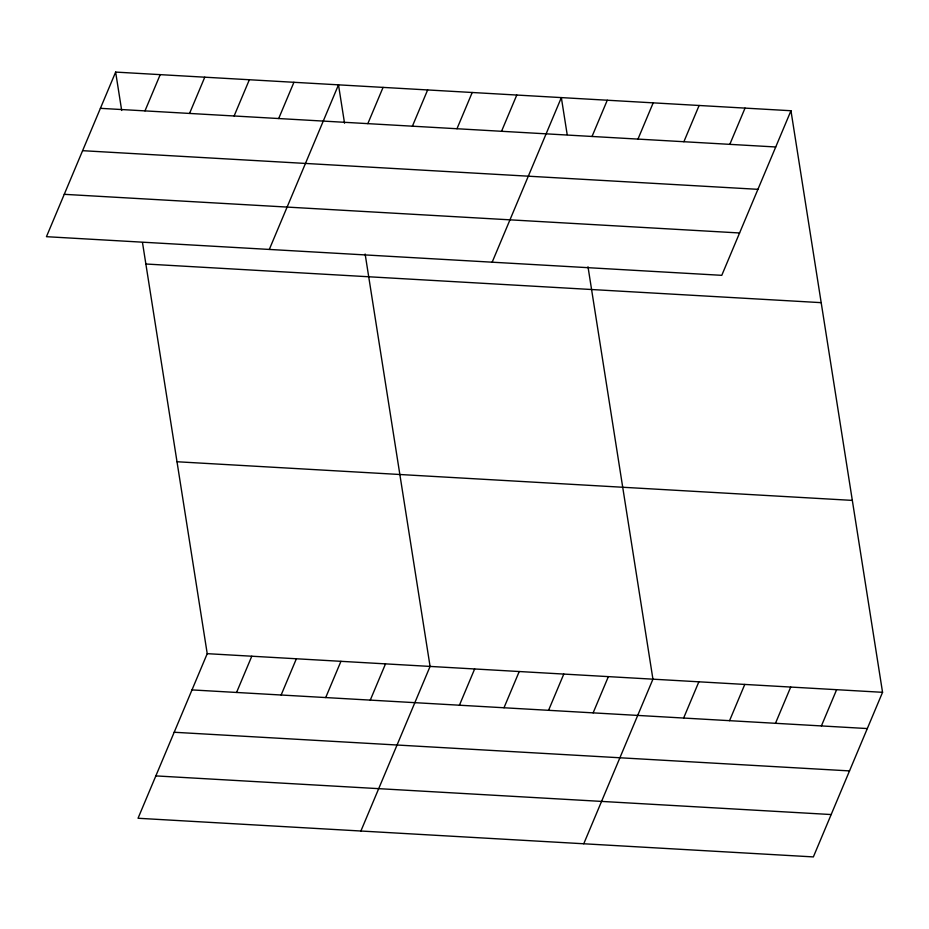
<?xml version="1.0" encoding="UTF-8"?>
<svg xmlns="http://www.w3.org/2000/svg" width="929" height="929" viewBox="0 0 929 929"><rect width="100%" height="100%" fill="white"/><g stroke="black" fill="none" stroke-linecap="round" stroke-linejoin="round"><path stroke-width="1.39" d="M115.637 72.09L46.45 236.686L721.775 275.332L790.962 110.737L115.637 72.09L121.687 110.47M144.982 110.876L160.206 74.645M189.551 113.431L204.775 77.188M234.12 115.974L249.355 79.743M278.688 118.529L293.924 82.298M269.305 249.436L338.493 84.841L344.543 123.232M367.838 123.627L383.062 87.396M412.406 126.181L427.642 89.95M142.509 242.69L207.225 653.668L138.038 818.263L813.363 856.91L882.55 692.314L790.962 110.737M456.975 128.736L472.211 92.494M236.57 692.453L251.794 656.222M501.544 131.279L516.779 95.048M281.139 695.008L296.374 658.777M492.161 262.187L561.348 97.603L567.178 134.566M325.707 697.563L340.943 661.32M592.04 136.458L607.276 100.227M370.276 700.106L385.512 663.875M637.968 139.095L653.192 102.852M360.893 831.014L430.081 666.43L365.132 254.023M683.883 141.719L699.119 105.488M459.425 705.216L474.649 668.973M729.811 144.343L745.035 108.112M503.994 707.759L519.23 671.528M548.563 710.313L563.798 674.071M593.132 712.868L608.367 676.626M583.749 843.764L652.936 679.18L587.999 266.774M683.628 718.047L698.863 681.805M729.555 720.672L744.779 684.429M775.471 723.296L790.707 687.065M821.399 725.932L836.623 689.69M100.402 108.333L775.727 146.979M82.6 150.684L757.925 189.33M64.252 194.324L739.577 232.97M145.865 264.01L821.19 302.657M176.998 461.748L852.323 500.394M207.225 653.668L882.55 692.314M191.989 689.91L867.314 728.557M174.187 732.261L849.512 770.907M155.84 775.901L831.165 814.547"/></g></svg>
